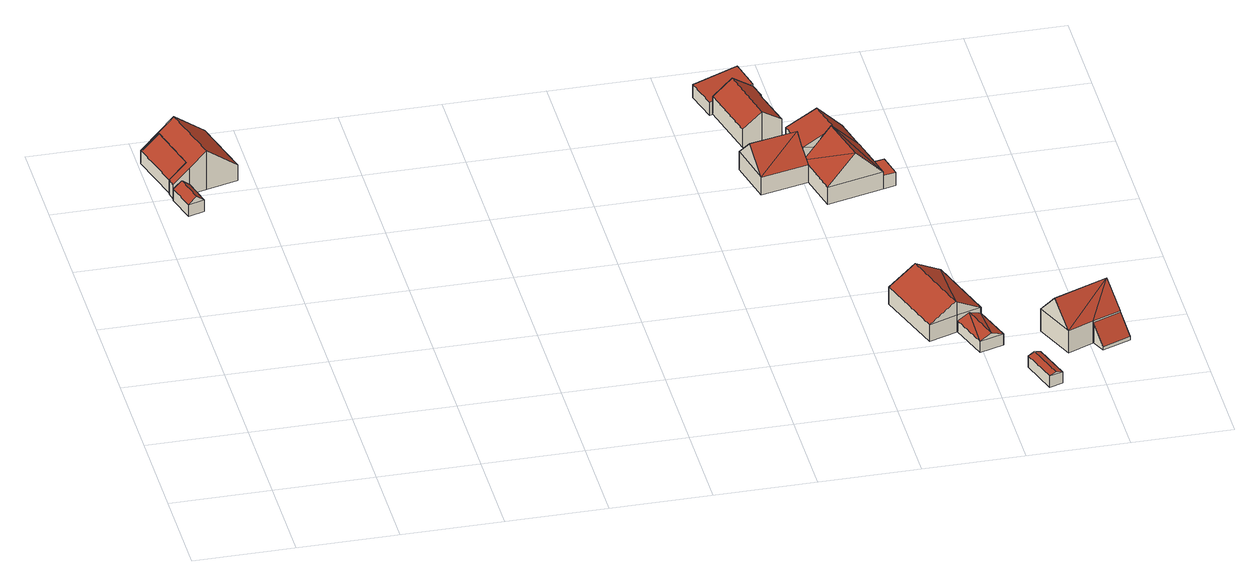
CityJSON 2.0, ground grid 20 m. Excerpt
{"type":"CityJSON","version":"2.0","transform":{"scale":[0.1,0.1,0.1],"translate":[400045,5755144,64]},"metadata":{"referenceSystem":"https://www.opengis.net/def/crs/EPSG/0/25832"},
"CityObjects":{
"building1":{"type":"Building","attributes":{"Gemeindeschluessel":"05515000","Geometrietyp2DReferenz":"3000","function":"31001_2460","roofType":"3100","measuredHeight":3.93},"geometry":[{"type":"Solid","lod":"2","boundaries":[[[[0,1,2,3]],[[4,5,1,0]],[[6,7,5,4]],[[3,2,7,6]],[[0,8,4]],[[6,9,3]],[[3,9,8,0]],[[4,8,9,6]],[[1,5,7,2]]]],"semantics":{"surfaces":[{"type":"WallSurface"},{"type":"RoofSurface"},{"type":"GroundSurface"}],"values":[[0,0,0,0,0,0,1,1,2]]}}]},
"building2":{"type":"Building","attributes":{"Gemeindeschluessel":"05515000","Geometrietyp2DReferenz":"3000","function":"51009_1610","roofType":"2100","measuredHeight":5.75},"geometry":[{"type":"Solid","lod":"2","boundaries":[[[[10,11,12,13]],[[14,15,11,10]],[[16,17,15,14]],[[18,19,17,16]],[[20,21,19,18]],[[13,12,21,20]],[[18,16,14,10,13,20]],[[11,15,17,19,21,12]]]],"semantics":{"surfaces":[{"type":"WallSurface"},{"type":"RoofSurface"},{"type":"GroundSurface"}],"values":[[0,0,0,0,0,0,1,2]]}}]},
"building3":{"type":"Building","attributes":{"Gemeindeschluessel":"05515000","Geometrietyp2DReferenz":"3000","function":"31001_1000","roofType":"3100","measuredHeight":8.66},"address":[{"country":"Germany","locality":"Münster","thoroughfareNumber":"277","thoroughfareName":"Altenroxeler Straße"}],"geometry":[{"type":"Solid","lod":"2","boundaries":[[[[13,22,23,10]],[[20,24,22,13]],[[18,25,24,20]],[[16,26,25,18]],[[27,28,26,16]],[[29,30,28,27]],[[31,32,30,29]],[[33,34,32,31]],[[35,36,34,33]],[[37,38,36,35]],[[10,23,38,37]],[[31,29,27,33]],[[16,18,20,13,10,37,35,33,27]],[[22,24,25,26,28,30,32,34,36,38,23]]]],"semantics":{"surfaces":[{"type":"WallSurface"},{"type":"RoofSurface"},{"type":"GroundSurface"}],"values":[[0,0,0,0,0,0,0,0,0,0,0,1,1,2]]}}]},
"building4":{"type":"Building","attributes":{"Gemeindeschluessel":"05515000","Geometrietyp2DReferenz":"3000","function":"31001_1000","roofType":"5000","measuredHeight":7.12},"address":[{"country":"Germany","locality":"Münster","thoroughfareNumber":"248","thoroughfareName":"Altenroxeler Straße"}],"geometry":[{"type":"Solid","lod":"2","boundaries":[[[[39,40,41,42]],[[43,44,40,39]],[[45,46,44,43]],[[47,48,46,45]],[[49,50,48,47]],[[42,41,50,49]],[[42,49,51,52]],[[53,45,43,39,51]],[[52,51,39]],[[53,47,45]],[[53,51,49,47]],[[52,39,42]],[[40,44,46,48,50,41]]]],"semantics":{"surfaces":[{"type":"WallSurface"},{"type":"RoofSurface"},{"type":"GroundSurface"}],"values":[[0,0,0,0,0,0,1,1,1,0,0,0,2]]}}]},
"building5":{"type":"Building","attributes":{"Gemeindeschluessel":"05515000","Geometrietyp2DReferenz":"3000","function":"31001_2700","roofType":"3100","measuredHeight":6.78},"geometry":[{"type":"Solid","lod":"2","boundaries":[[[[54,55,56,57]],[[58,59,55,54]],[[60,61,59,58]],[[62,63,61,60]],[[64,65,63,62]],[[66,67,65,64]],[[68,69,67,66]],[[57,56,69,68]],[[62,60,58,54,57,64]],[[68,66,64,57]],[[55,59,61,63,65,67,69,56]]]],"semantics":{"surfaces":[{"type":"WallSurface"},{"type":"RoofSurface"},{"type":"GroundSurface"}],"values":[[0,0,0,0,0,0,0,0,1,1,2]]}}]},
"building6":{"type":"Building","attributes":{"Gemeindeschluessel":"05515000","Geometrietyp2DReferenz":"3000","function":"31001_2700","roofType":"2100","measuredHeight":4.31},"geometry":[{"type":"Solid","lod":"2","boundaries":[[[[70,71,72,73]],[[74,75,71,70]],[[76,77,75,74]],[[78,79,77,76]],[[73,72,79,78]],[[76,74,70,73,78]],[[71,75,77,79,72]]]],"semantics":{"surfaces":[{"type":"WallSurface"},{"type":"RoofSurface"},{"type":"GroundSurface"}],"values":[[0,0,0,0,0,1,2]]}}]},
"building7":{"type":"Building","attributes":{"Gemeindeschluessel":"05515000","Geometrietyp2DReferenz":"3000","function":"31001_2700"},"children":["building7-1","building7-2"]},
"building7-1":{"type":"BuildingPart","attributes":{"roofType":"3100","measuredHeight":8.63},"parents":["building7"],"geometry":[{"type":"Solid","lod":"2","boundaries":[[[[80,81,82,83]],[[84,85,81,80]],[[86,87,88,89]],[[83,82,87,86]],[[86,90,91,92,83]],[[93,83,92]],[[92,94,84,93]],[[80,93,84]],[[90,86,89]],[[93,80,83]],[[81,85,88,87,82]],[[85,84,89,88]],[[91,94,92]],[[91,90,89,84,94]]]],"semantics":{"surfaces":[{"type":"WallSurface"},{"type":"RoofSurface"},{"type":"GroundSurface"},{"type":"ClosureSurface"}],"values":[[0,0,0,0,1,1,1,1,0,0,2,3,0,3]]}}]},
"building7-2":{"type":"BuildingPart","attributes":{"roofType":"3100","measuredHeight":9.13},"parents":["building7"],"geometry":[{"type":"Solid","lod":"2","boundaries":[[[[95,96,97,98]],[[99,90,89,88,96,95]],[[98,97,85,84,100]],[[95,101,99]],[[100,102,98]],[[98,102,101,95]],[[94,91,99,101,102,100]],[[96,88,85,97]],[[84,94,100]],[[90,99,91]],[[85,88,89,84]],[[84,89,90,91,94]]]],"semantics":{"surfaces":[{"type":"WallSurface"},{"type":"RoofSurface"},{"type":"GroundSurface"},{"type":"ClosureSurface"}],"values":[[0,0,0,0,0,1,1,2,0,0,3,3]]}}]},
"building8":{"type":"Building","attributes":{"Gemeindeschluessel":"05515000","Geometrietyp2DReferenz":"3000","function":"31001_2460","roofType":"3100","measuredHeight":3.51},"geometry":[{"type":"Solid","lod":"2","boundaries":[[[[103,104,105,106]],[[107,108,104,103]],[[109,110,108,107]],[[106,105,110,109]],[[103,111,107]],[[109,112,106]],[[111,103,106]],[[106,112,111]],[[107,111,112]],[[112,109,107]],[[104,108,110,105]]]],"semantics":{"surfaces":[{"type":"WallSurface"},{"type":"RoofSurface"},{"type":"GroundSurface"}],"values":[[0,0,0,0,0,0,1,1,1,1,2]]}}]},
"building9":{"type":"Building","attributes":{"Gemeindeschluessel":"05515000","Geometrietyp2DReferenz":"3000","function":"31001_2460","roofType":"3100","measuredHeight":2.96},"geometry":[{"type":"Solid","lod":"2","boundaries":[[[[113,114,115,116]],[[117,118,114,113]],[[119,120,118,117]],[[116,115,120,119]],[[113,121,117]],[[119,122,116]],[[116,122,121,113]],[[117,121,122,119]],[[114,118,120,115]]]],"semantics":{"surfaces":[{"type":"WallSurface"},{"type":"RoofSurface"},{"type":"GroundSurface"}],"values":[[0,0,0,0,0,0,1,1,2]]}}]},
"building10":{"type":"Building","attributes":{"Gemeindeschluessel":"05515000","Geometrietyp2DReferenz":"3000","function":"31001_1000"},"address":[{"country":"Germany","locality":"Münster","thoroughfareNumber":"256","thoroughfareName":"Altenroxeler Straße"}],"children":["building10-1","building10-2"]},
"building10-1":{"type":"BuildingPart","attributes":{"roofType":"3100","measuredHeight":9.84},"parents":["building10"],"geometry":[{"type":"Solid","lod":"2","boundaries":[[[[123,124,125,126,127]],[[128,129,124,123]],[[130,131,129,128]],[[132,133,131,130]],[[134,135,136,133,132]],[[134,132,137,127]],[[138,127,137]],[[130,138,137]],[[130,128,123,138]],[[132,130,137]],[[138,123,127]],[[125,124,129,131,133,136]],[[135,134,127,126]],[[125,136,135,126]]]],"semantics":{"surfaces":[{"type":"WallSurface"},{"type":"RoofSurface"},{"type":"GroundSurface"},{"type":"ClosureSurface"}],"values":[[0,0,0,0,0,1,1,1,1,0,0,2,0,3]]}}]},
"building10-2":{"type":"BuildingPart","attributes":{"roofType":"1000","measuredHeight":2.97},"parents":["building10"],"geometry":[{"type":"Solid","lod":"2","boundaries":[[[[139,140,136,135]],[[141,142,140,139]],[[126,125,142,141]],[[141,139,135,126]],[[140,142,125,136]],[[125,126,135,136]]]],"semantics":{"surfaces":[{"type":"WallSurface"},{"type":"RoofSurface"},{"type":"GroundSurface"},{"type":"ClosureSurface"}],"values":[[0,0,0,1,2,3]]}}]},
"building11":{"type":"Building","attributes":{"Gemeindeschluessel":"05515000","Geometrietyp2DReferenz":"3000","function":"31001_1000","roofType":"5000","measuredHeight":9.8},"address":[{"country":"Germany","locality":"Münster","thoroughfareNumber":"250","thoroughfareName":"Altenroxeler Straße"}],"geometry":[{"type":"Solid","lod":"2","boundaries":[[[[143,144,145,146]],[[147,148,144,143]],[[149,150,148,147]],[[151,152,150,149]],[[146,145,152,151]],[[149,147,153]],[[151,149,153]],[[151,153,154]],[[146,154,153,143]],[[153,147,143]],[[151,154,146]],[[144,148,150,152,145]]]],"semantics":{"surfaces":[{"type":"WallSurface"},{"type":"RoofSurface"},{"type":"GroundSurface"}],"values":[[0,0,0,0,0,1,1,1,1,0,0,2]]}}]},
"building12":{"type":"Building","attributes":{"Gemeindeschluessel":"05515000","Geometrietyp2DReferenz":"3000","function":"51009_1610","roofType":"2100","measuredHeight":4.63},"geometry":[{"type":"Solid","lod":"2","boundaries":[[[[155,156,157,158]],[[159,160,156,155]],[[161,162,160,159]],[[158,157,162,161]],[[159,155,158,161]],[[156,160,162,157]]]],"semantics":{"surfaces":[{"type":"WallSurface"},{"type":"RoofSurface"},{"type":"GroundSurface"}],"values":[[0,0,0,0,1,2]]}}]}
},
"vertices":[
[83,934,44],[83,934,18],[68,992,18],[68,992,44],[51,925,44],[51,925,18],[35,984,44],[35,984,18],[67,930,57],[52,988,57],
[31,1002,53],[31,1002,24],[66,1011,24],[66,1011,81],[1,1111,53],[1,1111,24],[5,1112,56],[5,1112,24],[6,1109,56],[6,1109,24],[38,1117,81],[38,1117,24],
[66,1011,21],[31,1002,21],[38,1117,21],[6,1109,21],[5,1112,21],[69,1129,107],[69,1129,21],[132,1146,56],[132,1146,21],[166,1018,56],[166,1018,21],[103,1002,107],[103,1002,21],[68,992,79],[68,992,21],[35,984,53],[35,984,21],
[1369,381,56],[1369,381,18],[1261,345,18],[1261,345,56],[1414,240,56],[1414,240,18],[1413,240,56],[1413,240,18],[1365,224,56],[1365,224,18],[1307,204,56],[1307,204,18],[1361,222,89],[1316,363,89],[1365,224,86],
[1167,1075,48],[1167,1075,11],[1125,1065,11],[1125,1065,79],[1175,1042,48],[1175,1042,11],[1172,1041,50],[1172,1041,11],[1194,950,51],[1194,950,11],[1154,941,79],[1154,941,11],[1115,932,51],[1115,932,11],[1085,1055,50],[1085,1055,11],
[1085,1055,40],[1085,1055,10],[1167,1075,10],[1167,1075,53],[1079,1053,39],[1079,1053,10],[1062,1119,39],[1062,1119,10],[1152,1141,53],[1152,1141,10],
[1091,858,53],[1091,858,13],[1112,764,13],[1112,764,53],[1185,879,53],[1185,879,13],[1207,786,53],[1207,786,13],[1202,806,13],[1202,806,53],[1202,806,73],[1200,813,80],[1196,832,100],[1101,811,100],[1191,852,80],
[1316,833,51],[1316,833,13],[1299,904,13],[1299,904,51],[1202,806,80],[1185,879,80],[1265,821,105],[1248,893,105],
[1439,161,44],[1439,161,19],[1413,240,19],[1413,240,44],[1391,146,44],[1391,146,19],[1365,224,44],[1365,224,19],[1415,154,54],[1389,232,54],
[1467,77,45],[1467,77,20],[1491,1,20],[1491,1,45],[1493,86,45],[1493,86,20],[1518,10,45],[1518,10,20],[1480,82,49],[1505,6,49],
[1226,705,52],[1226,705,14],[1339,732,14],[1339,732,44],[1339,732,52],[1207,786,52],[1207,786,14],[1202,806,52],[1202,806,14],[1316,833,52],[1316,833,14],[1328,781,52],[1328,781,44],[1328,781,14],[1259,819,112],[1283,718,112],
[1353,787,44],[1353,787,14],[1364,738,44],[1364,738,14],
[1628,241,66],[1628,241,17],[1518,195,17],[1518,195,66],[1662,156,66],[1662,156,17],[1605,133,66],[1605,133,17],[1553,111,66],[1553,111,17],[1645,198,115],[1535,153,115],
[1605,133,64],[1605,133,18],[1617,104,18],[1617,104,25],[1662,156,64],[1662,156,18],[1674,127,25],[1674,127,18]
]}
